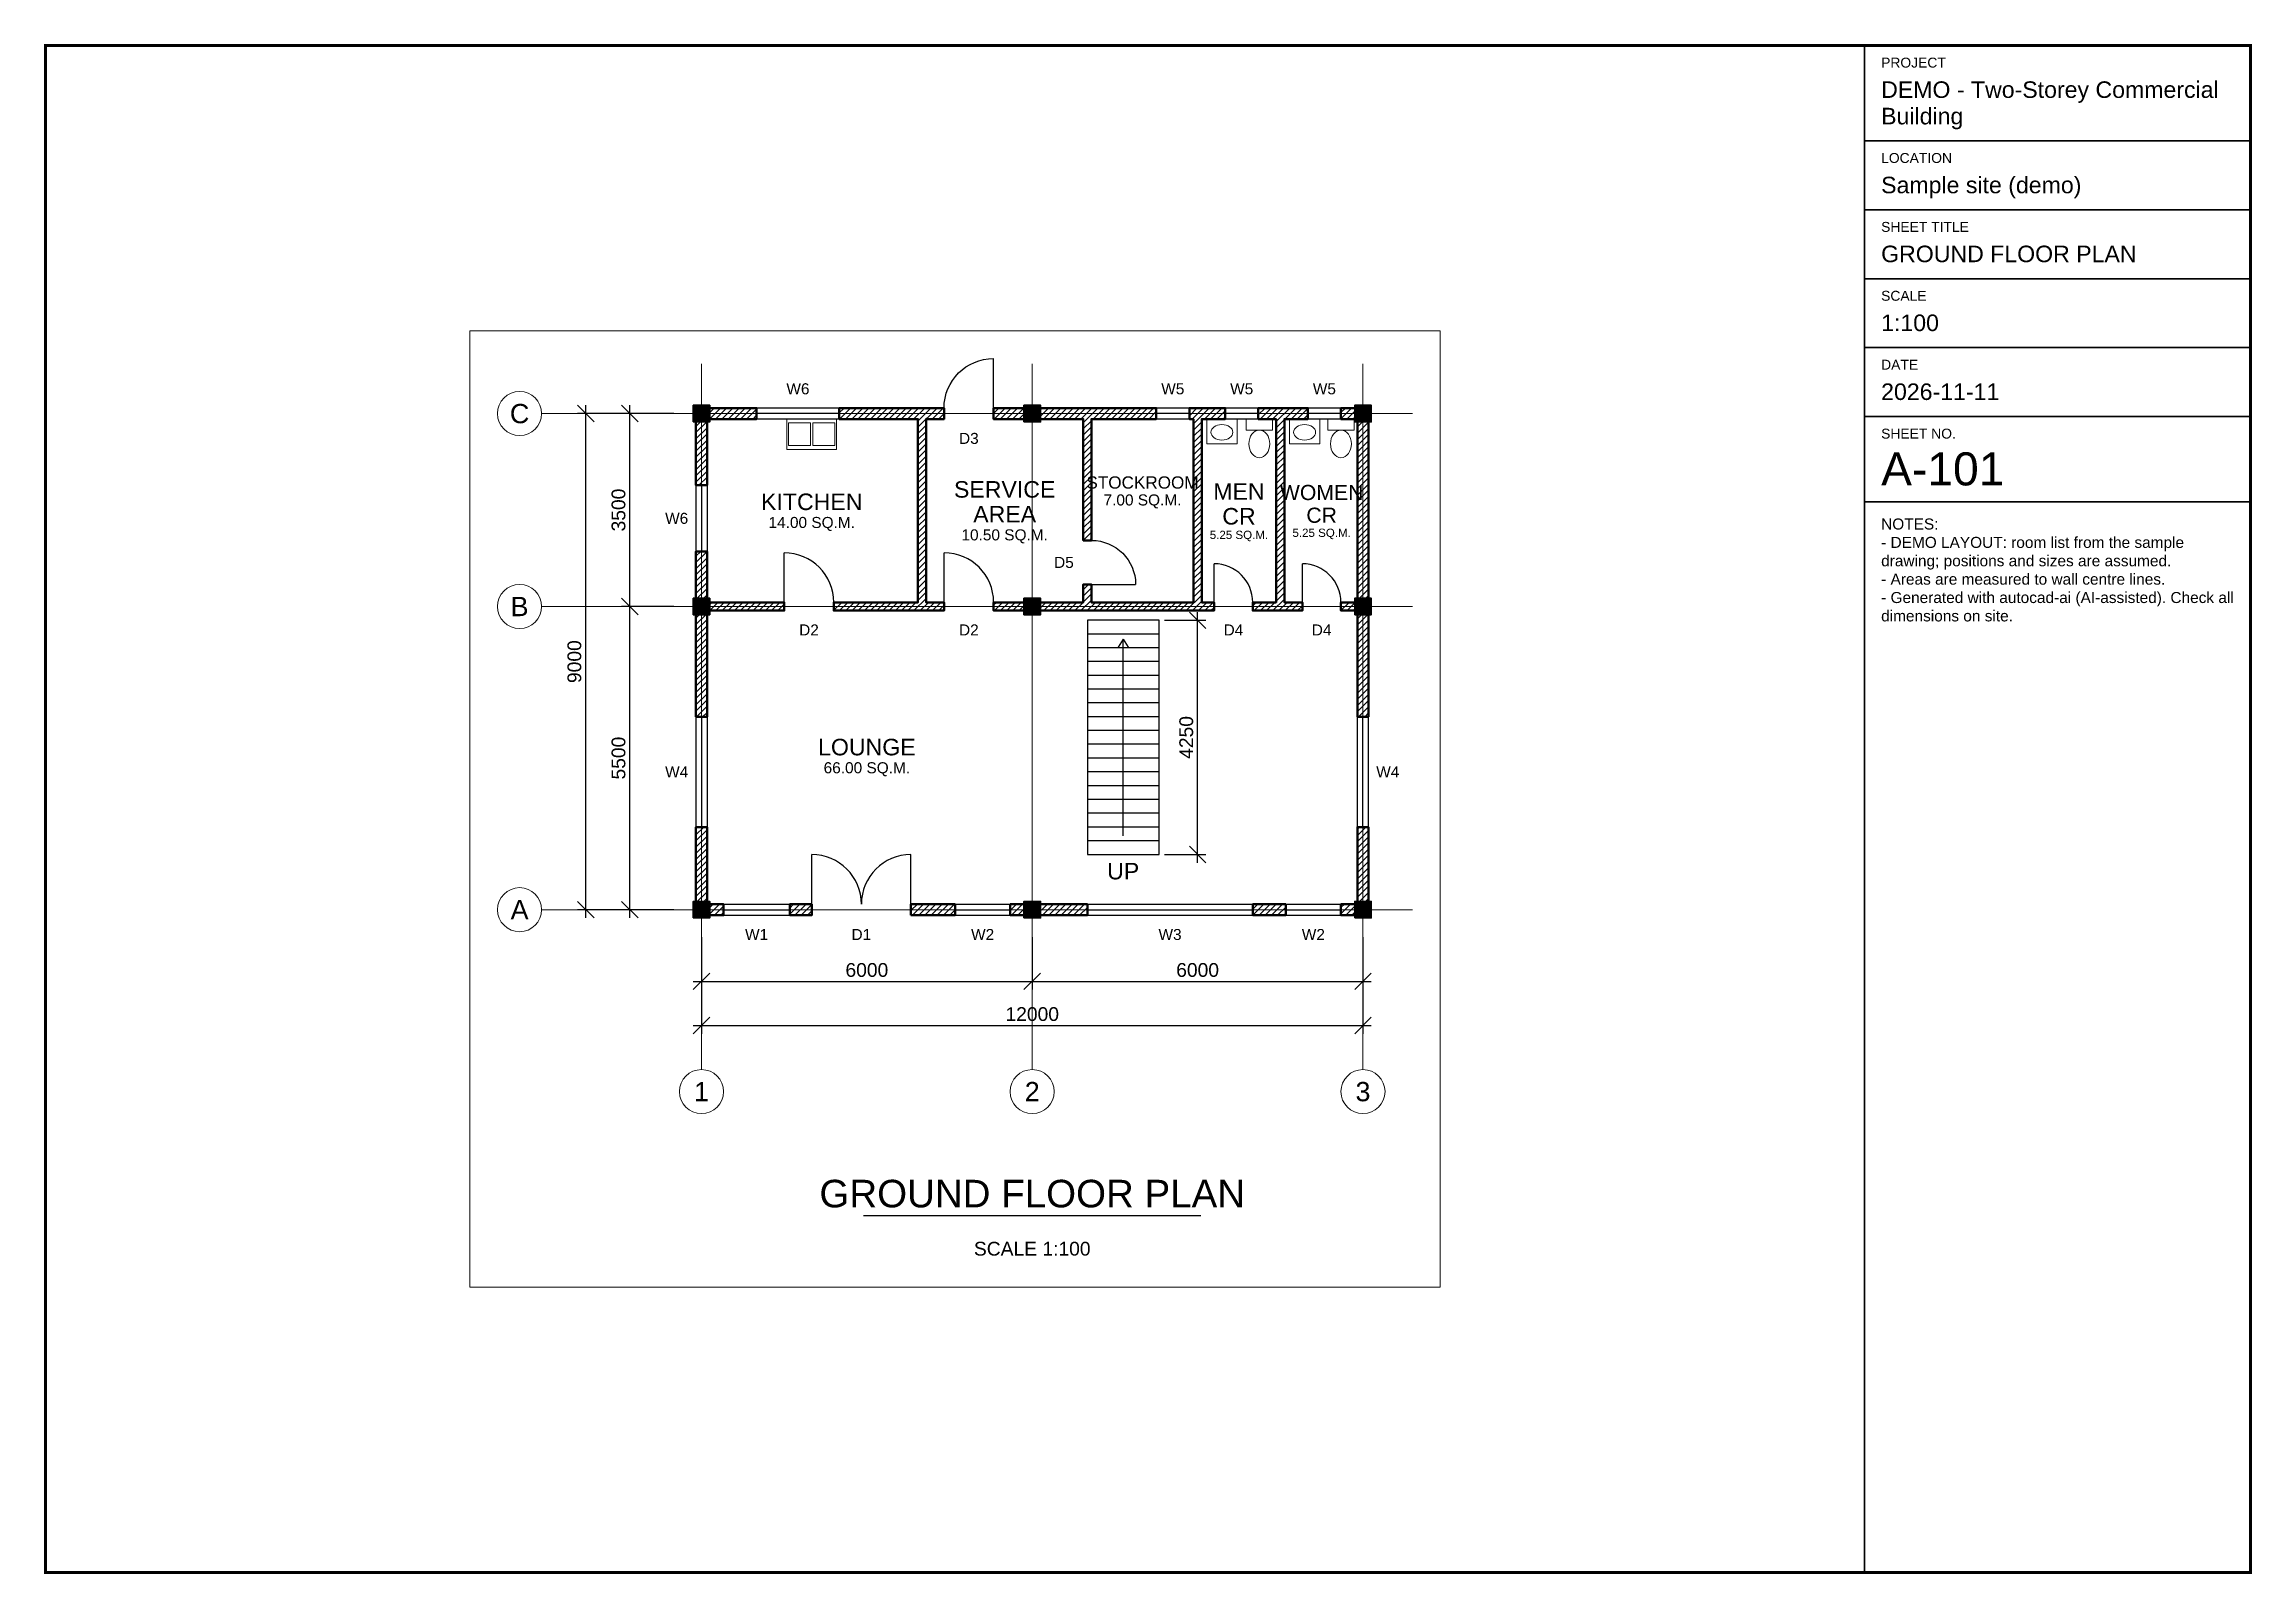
# Paper-space layout 'A-101 GROUND FLOOR PLAN' of a CAD drawing. Header units: millimetres. Extents: x 10 to 410, y 10 to 287.
# The model-space entities are those that its viewports show. They can reach past a viewport. Long polylines and large blocks are cut down to what shows.
import ezdxf
from ezdxf.enums import TextEntityAlignment as Align

# ---------------------------------------------------------------- set-up
doc = ezdxf.new("R2010")
doc.units = ezdxf.units.MM
doc.linetypes.add('CENTER', pattern=[5.08, 3.175, -0.635, 0.635, -0.635])
for name, color, linetype, lineweight in [('A-ANNO-DIMS', 3, 'Continuous', 18), ('A-ANNO-SYMB', 2, 'Continuous', 18), ('A-ANNO-TEXT', 7, 'Continuous', 25), ('A-ANNO-TTLB', 7, 'Continuous', 35), ('A-AREA-IDEN', 2, 'Continuous', 25), ('A-COLS', 7, 'Continuous', 35), ('A-DOOR', 3, 'Continuous', 25), ('A-FLOR-FIXT', 4, 'Continuous', 18), ('A-FLOR-STRS', 6, 'Continuous', 25), ('A-GLAZ', 5, 'Continuous', 25), ('A-GRID', 1, 'CENTER', 13), ('A-GRID-IDEN', 1, 'Continuous', 18), ('A-WALL', 7, 'Continuous', 50), ('A-WALL-PATT', 8, 'Continuous', 9)]:
    doc.layers.add(name, color=color, linetype=linetype, lineweight=lineweight)
doc.layers.add('A-ANNO-VPRT', color=8, linetype='Continuous', lineweight=9, plot=False)
doc.styles.add('PLAN', font='arial.ttf')
doc.dimstyles.new('PLAN-100', dxfattribs={"dimscale": 100, "dimtxt": 2.5, "dimasz": 2.5, "dimexe": 1.5, "dimexo": 1, "dimgap": 0.8, "dimtad": 1, "dimdec": 0, "dimzin": 0, "dimdsep": 46, "dimtxsty": 'PLAN', "dimtsz": 1.5, "dimcen": 2.5, "dimdle": 1.5, "dimazin": 3, "dimtfac": 1, "dimtmove": 0, "dimatfit": 3})

# ---------------------------------------------------------------- blocks, each defined once
blk = doc.blocks.new('WINDOW')
for p, q in [((0, 0.5), (1, 0.5)), ((0, -0.5), (0, 0.5)), ((1, -0.5), (1, 0.5)), ((0, 0), (1, 0)), ((0, -0.5), (1, -0.5))]:
    blk.add_line(p, q)
blk = doc.blocks.new('DOOR-2L')
for p, q in [((0, 0), (0, 0.5)), ((1, 0), (1, 0.5))]:
    blk.add_line(p, q)
for centre, start, end in [((0, 0), 0, 90), ((1, 0), 90, 180)]:
    blk.add_arc(centre, 0.5, start, end)
blk = doc.blocks.new('DOOR-1L')
blk.add_line((0, 0), (0, 1))
blk.add_arc((0, 0), 1, 0, 90)
blk = doc.blocks.new('FIX-KSINK')
for points in [[(-450, 0), (450, 0), (450, 550), (-450, 550)], [(-420, 70), (-20, 70), (-20, 480), (-420, 480)], [(20, 70), (420, 70), (420, 480), (20, 480)]]:
    blk.add_lwpolyline(points, close=True)
blk = doc.blocks.new('FIX-LAV')
blk.add_lwpolyline([(-275, 0), (275, 0), (275, 450), (-275, 450)], close=True)
blk.add_ellipse((0, 240), major_axis=(200, 0), ratio=0.7)
blk = doc.blocks.new('FIX-WC')
blk.add_lwpolyline([(-240, 0), (240, 0), (240, 200), (-240, 200)], close=True)
blk.add_ellipse((0, 450), major_axis=(0, 250), ratio=0.76)

msp = doc.modelspace()

# ---------------------------------------------------------------- hatches: boundary and pattern name
at = {"layer": 'A-COLS'}
h = msp.add_hatch(color=256, dxfattribs=at)
h.dxf.hatch_style = 1
h.paths.add_polyline_path([(-150, 8850), (150, 8850), (150, 9150), (-150, 9150)])
h = msp.add_hatch(color=256, dxfattribs=at)
h.dxf.hatch_style = 1
h.paths.add_polyline_path([(5850, 8850), (6150, 8850), (6150, 9150), (5850, 9150)])
h = msp.add_hatch(color=256, dxfattribs=at)
h.dxf.hatch_style = 1
h.paths.add_polyline_path([(11850, 8850), (12150, 8850), (12150, 9150), (11850, 9150)])
h = msp.add_hatch(color=256, dxfattribs=at)
h.dxf.hatch_style = 1
h.paths.add_polyline_path([(-150, 5350), (150, 5350), (150, 5650), (-150, 5650)])
h = msp.add_hatch(color=256, dxfattribs=at)
h.dxf.hatch_style = 1
h.paths.add_polyline_path([(5850, 5350), (6150, 5350), (6150, 5650), (5850, 5650)])
h = msp.add_hatch(color=256, dxfattribs=at)
h.dxf.hatch_style = 1
h.paths.add_polyline_path([(11850, 5350), (12150, 5350), (12150, 5650), (11850, 5650)])
h = msp.add_hatch(color=256, dxfattribs=at)
h.dxf.hatch_style = 1
h.paths.add_polyline_path([(-150, -150), (150, -150), (150, 150), (-150, 150)])
h = msp.add_hatch(color=256, dxfattribs=at)
h.dxf.hatch_style = 1
h.paths.add_polyline_path([(5850, -150), (6150, -150), (6150, 150), (5850, 150)])
h = msp.add_hatch(color=256, dxfattribs=at)
h.dxf.hatch_style = 1
h.paths.add_polyline_path([(11850, -150), (12150, -150), (12150, 150), (11850, 150)])
at = {"layer": 'A-WALL-PATT'}
h = msp.add_hatch(dxfattribs=at)
h.set_pattern_fill('ANSI31', color=256, scale=25, style=0)
h.paths.add_polyline_path([(-100, 8900), (-100, 9100), (100, 9100), (1000, 9100), (1000, 8900), (100, 8900), (100, 7700), (-100, 7700)])
h = msp.add_hatch(dxfattribs=at)
h.set_pattern_fill('ANSI31', color=256, scale=25, style=0)
h.paths.add_polyline_path([(3925, 9100), (4075, 9100), (4400, 9100), (4400, 8900), (4075, 8900), (4075, 5575), (4400, 5575), (4400, 5425), (4075, 5425), (3925, 5425), (2400, 5425), (2400, 5575), (3925, 5575), (3925, 8900), (2500, 8900), (2500, 9100)])
h = msp.add_hatch(dxfattribs=at)
h.set_pattern_fill('ANSI31', color=256, scale=25, style=0)
h.paths.add_polyline_path([(6925, 9100), (7075, 9100), (8250, 9100), (8250, 8900), (7075, 8900), (7075, 6700), (6925, 6700), (6925, 8900), (5300, 8900), (5300, 9100)])
h = msp.add_hatch(dxfattribs=at)
h.set_pattern_fill('ANSI31', color=256, scale=25, style=0)
h.paths.add_polyline_path([(8925, 9100), (9075, 9100), (9500, 9100), (9500, 8900), (9075, 8900), (9075, 5575), (9300, 5575), (9300, 5425), (9075, 5425), (8925, 5425), (7075, 5425), (6925, 5425), (5300, 5425), (5300, 5575), (6925, 5575), (6925, 5900), (7075, 5900), (7075, 5575), (8925, 5575), (8925, 8900), (8850, 8900), (8850, 9100)])
h = msp.add_hatch(dxfattribs=at)
h.set_pattern_fill('ANSI31', color=256, scale=25, style=0)
h.paths.add_polyline_path([(10425, 9100), (10575, 9100), (11000, 9100), (11000, 8900), (10575, 8900), (10575, 5575), (10900, 5575), (10900, 5425), (10575, 5425), (10425, 5425), (10000, 5425), (10000, 5575), (10425, 5575), (10425, 8900), (10100, 8900), (10100, 9100)])
h = msp.add_hatch(dxfattribs=at)
h.set_pattern_fill('ANSI31', color=256, scale=25, style=0)
h.paths.add_polyline_path([(11900, 9100), (12100, 9100), (12100, 8900), (12100, 5575), (12100, 5425), (12100, 3500), (11900, 3500), (11900, 5425), (11600, 5425), (11600, 5575), (11900, 5575), (11900, 8900), (11600, 8900), (11600, 9100)])
h = msp.add_hatch(dxfattribs=at)
h.set_pattern_fill('ANSI31', color=256, scale=25, style=0)
h.paths.add_polyline_path([(-100, 5575), (-100, 6500), (100, 6500), (100, 5575), (1500, 5575), (1500, 5425), (100, 5425), (100, 3500), (-100, 3500), (-100, 5425)])
h = msp.add_hatch(dxfattribs=at)
h.set_pattern_fill('ANSI31', color=256, scale=25, style=0)
h.paths.add_polyline_path([(100, -100), (-100, -100), (-100, 100), (-100, 1500), (100, 1500), (100, 100), (400, 100), (400, -100)])
h = msp.add_hatch(dxfattribs=at)
h.set_pattern_fill('ANSI31', color=256, scale=25, style=0)
h.paths.add_polyline_path([(12100, 100), (12100, -100), (11900, -100), (11600, -100), (11600, 100), (11900, 100), (11900, 1500), (12100, 1500)])
h = msp.add_hatch(dxfattribs=at)
h.set_pattern_fill('ANSI31', color=256, scale=25, style=0)
h.paths.add_polyline_path([(1600, -100), (1600, 100), (2000, 100), (2000, -100)])
h = msp.add_hatch(dxfattribs=at)
h.set_pattern_fill('ANSI31', color=256, scale=25, style=0)
h.paths.add_polyline_path([(3800, -100), (3800, 100), (4600, 100), (4600, -100)])
h = msp.add_hatch(dxfattribs=at)
h.set_pattern_fill('ANSI31', color=256, scale=25, style=0)
h.paths.add_polyline_path([(5600, -100), (5600, 100), (7000, 100), (7000, -100)])
h = msp.add_hatch(dxfattribs=at)
h.set_pattern_fill('ANSI31', color=256, scale=25, style=0)
h.paths.add_polyline_path([(10000, -100), (10000, 100), (10600, 100), (10600, -100)])

# ---------------------------------------------------------------- linework, layer by layer
at = {"layer": 'A-ANNO-TEXT'}
msp.add_line((2940, -5550), (9060, -5550), dxfattribs=at)
at = {"layer": 'A-COLS'}
for points in [[(-150, 8850), (150, 8850), (150, 9150), (-150, 9150)], [(5850, 8850), (6150, 8850), (6150, 9150), (5850, 9150)], [(11850, 8850), (12150, 8850), (12150, 9150), (11850, 9150)], [(-150, 5350), (150, 5350), (150, 5650), (-150, 5650)], [(5850, 5350), (6150, 5350), (6150, 5650), (5850, 5650)], [(11850, 5350), (12150, 5350), (12150, 5650), (11850, 5650)], [(-150, -150), (150, -150), (150, 150), (-150, 150)], [(5850, -150), (6150, -150), (6150, 150), (5850, 150)], [(11850, -150), (12150, -150), (12150, 150), (11850, 150)]]:
    msp.add_lwpolyline(points, close=True, dxfattribs=at)
at = {"layer": 'A-FLOR-STRS'}
for p, q in [((8300, 5000), (7000, 5000)), ((7650, 4910), (7560, 4760)), ((7650, 4910), (7740, 4760)), ((8300, 4750), (7000, 4750)), ((8300, 4500), (7000, 4500)), ((8300, 4250), (7000, 4250)), ((8300, 4000), (7000, 4000)), ((8300, 3750), (7000, 3750)), ((8300, 3500), (7000, 3500)), ((8300, 3250), (7000, 3250)), ((8300, 3000), (7000, 3000)), ((8300, 2750), (7000, 2750)), ((8300, 2500), (7000, 2500)), ((8300, 2250), (7000, 2250)), ((8300, 2000), (7000, 2000)), ((8300, 1750), (7000, 1750)), ((8300, 1500), (7000, 1500)), ((8300, 1250), (7000, 1250))]:
    msp.add_line(p, q, dxfattribs=at)
msp.add_lwpolyline([(8300, 1000), (8300, 5250), (7000, 5250), (7000, 1000)], close=True, dxfattribs=at)
msp.add_lwpolyline([(7650, 1340), (7650, 4910)], dxfattribs=at)
at = {"layer": 'A-GRID', "ltscale": 500}
for p, q in [((0, 9900), (0, -2900)), ((6000, 9900), (6000, -2900)), ((12000, 9900), (12000, -2900)), ((12900, 9000), (-2900, 9000)), ((12900, 5500), (-2900, 5500)), ((12900, 0), (-2900, 0))]:
    msp.add_line(p, q, dxfattribs=at)
at = {"layer": 'A-GRID-IDEN'}
for centre in [(-3300, 9000), (-3300, 5500), (-3300, 0), (0, -3300), (6000, -3300), (12000, -3300)]:
    msp.add_circle(centre, 400, dxfattribs=at)
at = {"layer": 'A-WALL'}
for points in [[(-100, 8900), (-100, 9100), (100, 9100), (1000, 9100), (1000, 8900), (100, 8900), (100, 7700), (-100, 7700)], [(3925, 9100), (4075, 9100), (4400, 9100), (4400, 8900), (4075, 8900), (4075, 5575), (4400, 5575), (4400, 5425), (4075, 5425), (3925, 5425), (2400, 5425), (2400, 5575), (3925, 5575), (3925, 8900), (2500, 8900), (2500, 9100)], [(6925, 9100), (7075, 9100), (8250, 9100), (8250, 8900), (7075, 8900), (7075, 6700), (6925, 6700), (6925, 8900), (5300, 8900), (5300, 9100)], [(8925, 9100), (9075, 9100), (9500, 9100), (9500, 8900), (9075, 8900), (9075, 5575), (9300, 5575), (9300, 5425), (9075, 5425), (8925, 5425), (7075, 5425), (6925, 5425), (5300, 5425), (5300, 5575), (6925, 5575), (6925, 5900), (7075, 5900), (7075, 5575), (8925, 5575), (8925, 8900), (8850, 8900), (8850, 9100)], [(10425, 9100), (10575, 9100), (11000, 9100), (11000, 8900), (10575, 8900), (10575, 5575), (10900, 5575), (10900, 5425), (10575, 5425), (10425, 5425), (10000, 5425), (10000, 5575), (10425, 5575), (10425, 8900), (10100, 8900), (10100, 9100)], [(11900, 9100), (12100, 9100), (12100, 8900), (12100, 5575), (12100, 5425), (12100, 3500), (11900, 3500), (11900, 5425), (11600, 5425), (11600, 5575), (11900, 5575), (11900, 8900), (11600, 8900), (11600, 9100)], [(-100, 5575), (-100, 6500), (100, 6500), (100, 5575), (1500, 5575), (1500, 5425), (100, 5425), (100, 3500), (-100, 3500), (-100, 5425)], [(100, -100), (-100, -100), (-100, 100), (-100, 1500), (100, 1500), (100, 100), (400, 100), (400, -100)], [(12100, 100), (12100, -100), (11900, -100), (11600, -100), (11600, 100), (11900, 100), (11900, 1500), (12100, 1500)], [(1600, -100), (1600, 100), (2000, 100), (2000, -100)], [(3800, -100), (3800, 100), (4600, 100), (4600, -100)], [(5600, -100), (5600, 100), (7000, 100), (7000, -100)], [(10000, -100), (10000, 100), (10600, 100), (10600, -100)]]:
    msp.add_lwpolyline(points, close=True, dxfattribs=at)

# ---------------------------------------------------------------- block references
at = {"layer": 'A-DOOR'}
for p, xscale, yscale, rotation in [((5300, 9100), 900, -900, 180), ((7075, 5900), 800, -800, 90)]:
    msp.add_blockref('DOOR-1L', p, dxfattribs=dict(at, xscale=xscale, yscale=yscale, rotation=rotation))
for name, p, xscale, yscale in [('DOOR-1L', (1500, 5575), 900, 900), ('DOOR-1L', (4400, 5575), 900, 900), ('DOOR-1L', (9300, 5575), 700, 700), ('DOOR-1L', (10900, 5575), 700, 700), ('DOOR-2L', (2000, 100), 1800, 1800)]:
    msp.add_blockref(name, p, dxfattribs=dict(at, xscale=xscale, yscale=yscale))
at = {"layer": 'A-FLOR-FIXT', "rotation": 180}
for name, p in [('FIX-KSINK', (2000, 8900)), ('FIX-LAV', (9440, 8900)), ('FIX-WC', (10120, 8900)), ('FIX-LAV', (10940, 8900)), ('FIX-WC', (11600, 8900))]:
    msp.add_blockref(name, p, dxfattribs=at)
at = {"layer": 'A-GLAZ', "yscale": 200}
for p, xscale, rotation in [((2500, 9000), 1500, 180), ((8850, 9000), 600, 180), ((10100, 9000), 600, 180), ((11600, 9000), 600, 180), ((0, 7700), 1200, -90), ((0, 3500), 2000, -90), ((12000, 1500), 2000, 90)]:
    msp.add_blockref('WINDOW', p, dxfattribs=dict(at, xscale=xscale, rotation=rotation))
for p, xscale in [((400, 0), 1200), ((4600, 0), 1000), ((7000, 0), 3000), ((10600, 0), 1000)]:
    msp.add_blockref('WINDOW', p, dxfattribs=dict(at, xscale=xscale))

# ---------------------------------------------------------------- texts
at = {"layer": 'A-ANNO-SYMB', "style": 'PLAN'}
for s, p in [('W6', (1750, 9450)), ('W5', (8550, 9450)), ('W5', (9800, 9450)), ('W5', (11300, 9450)), ('D3', (4850, 8550)), ('W6', (-450, 7100)), ('D5', (6575, 6300)), ('D2', (1950, 5075)), ('D2', (4850, 5075)), ('D4', (9650, 5075)), ('D4', (11250, 5075)), ('W4', (-450, 2500)), ('W4', (12450, 2500)), ('W1', (1000, -450)), ('D1', (2900, -450)), ('W2', (5100, -450)), ('W3', (8500, -450)), ('W2', (11100, -450))]:
    msp.add_text(s, height=200, dxfattribs=at).set_placement(p, align=Align.MIDDLE_CENTER)
at = {"layer": 'A-ANNO-TEXT', "style": 'PLAN'}
for s, height, p in [('GROUND FLOOR PLAN', 500, (6000, -5150)), ('SCALE 1:100', 250, (6000, -6150))]:
    msp.add_text(s, height=height, dxfattribs=at).set_placement(p, align=Align.MIDDLE_CENTER)
at = {"layer": 'A-AREA-IDEN', "style": 'PLAN'}
for s, height, p in [('SERVICE', 300, (5500, 7625)), ('STOCKROOM', 222.22, (8000, 7750)), ('MEN', 300, (9750, 7587.5)), ('WOMEN', 275, (11250, 7568.8)), ('KITCHEN', 300, (2000, 7400)), ('AREA', 300, (5500, 7175)), ('7.00 SQ.M.', 200, (8000, 7433.3)), ('CR', 300, (9750, 7137.5)), ('CR', 275, (11250, 7156.2)), ('14.00 SQ.M.', 200, (2000, 7025)), ('10.50 SQ.M.', 200, (5500, 6800)), ('5.25 SQ.M.', 150, (9750, 6800)), ('5.25 SQ.M.', 150, (11250, 6837.5)), ('LOUNGE', 300, (3000, 2950)), ('66.00 SQ.M.', 200, (3000, 2575))]:
    msp.add_text(s, height=height, dxfattribs=at).set_placement(p, align=Align.MIDDLE_CENTER)
at = {"layer": 'A-FLOR-STRS', "style": 'PLAN'}
msp.add_text('UP', height=300, dxfattribs=at).set_placement((7650, 700), align=Align.MIDDLE_CENTER)
at = {"layer": 'A-GRID-IDEN', "style": 'PLAN'}
for s, p in [('C', (-3300, 9000)), ('B', (-3300, 5500)), ('A', (-3300, 0)), ('1', (0, -3300)), ('2', (6000, -3300)), ('3', (12000, -3300))]:
    msp.add_text(s, height=350, dxfattribs=at).set_placement(p, align=Align.MIDDLE_CENTER)

# ---------------------------------------------------------------- dimensions: what is measured, and where the dimension line sits
at = {"layer": 'A-ANNO-DIMS'}
for base, p1, p2 in [((-2100, 0), (-400, 0), (-400, 9000)), ((-1300, 5500), (-400, 5500), (-400, 9000)), ((-1300, 0), (-400, 0), (-400, 5500)), ((9000, 1000), (8300, 1000), (8300, 5250))]:
    msp.add_linear_dim(base=base, p1=p1, p2=p2, angle=90, dimstyle='PLAN-100', dxfattribs=at).render()
for base, p1, p2 in [((0, -1300), (0, -400), (6000, -400)), ((0, -2100), (0, -400), (12000, -400)), ((6000, -1300), (6000, -400), (12000, -400))]:
    msp.add_linear_dim(base=base, p1=p1, p2=p2, dimstyle='PLAN-100', dxfattribs=at).render()

psp = doc.layouts.new('A-101 GROUND FLOOR PLAN')

# ---------------------------------------------------------------- linework, layer by layer
at = {"layer": 'A-ANNO-TTLB'}
for p, q in [((340, 10), (340, 287)), ((340, 269.7), (410, 269.7)), ((340, 257.2), (410, 257.2)), ((340, 244.7), (410, 244.7)), ((340, 232.2), (410, 232.2)), ((340, 219.7), (410, 219.7)), ((340, 204.2), (410, 204.2))]:
    psp.add_line(p, q, dxfattribs=at)
at = {"layer": 'A-ANNO-TTLB', "const_width": 0.5}
psp.add_lwpolyline([(10, 10), (410, 10), (410, 287), (10, 287)], close=True, dxfattribs=at)

# ---------------------------------------------------------------- texts
at = {"layer": 'A-ANNO-TTLB', "style": 'PLAN'}
for s, height, p in [('PROJECT', 1.8, (343, 283)), ('DEMO - Two-Storey Commercial', 3, (343, 277.5)), ('Building', 3, (343, 272.7)), ('LOCATION', 1.8, (343, 265.7)), ('Sample site (demo)', 3, (343, 260.2)), ('SHEET TITLE', 1.8, (343, 253.2)), ('GROUND FLOOR PLAN', 3, (343, 247.7)), ('SCALE', 1.8, (343, 240.7)), ('1:100', 3, (343, 235.2)), ('DATE', 1.8, (343, 228.2)), ('2026-11-11', 3, (343, 222.7)), ('SHEET NO.', 1.8, (343, 215.7)), ('A-101', 6, (343, 207.2))]:
    psp.add_text(s, height=height, dxfattribs=at).set_placement(p)
at = {"layer": 'A-ANNO-TTLB', "insert": (343, 201.2), "char_height": 2, "width": 64, "attachment_point": 1, "style": 'PLAN'}
psp.add_mtext('NOTES:\\P- DEMO LAYOUT: room list from the sample drawing; positions and sizes are assumed.\\P- Areas are measured to wall centre lines.\\P- Generated with autocad-ai (AI-assisted). Check all dimensions on site.', dxfattribs=at)

# ---------------------------------------------------------------- viewports
at = {"layer": 'A-ANNO-VPRT'}
psp.add_viewport(center=(175, 148.5), size=(176, 173.4633), view_center_point=(4600, 1826.83), view_height=17346.3329, dxfattribs=at)

doc.saveas('drawing.dxf')
